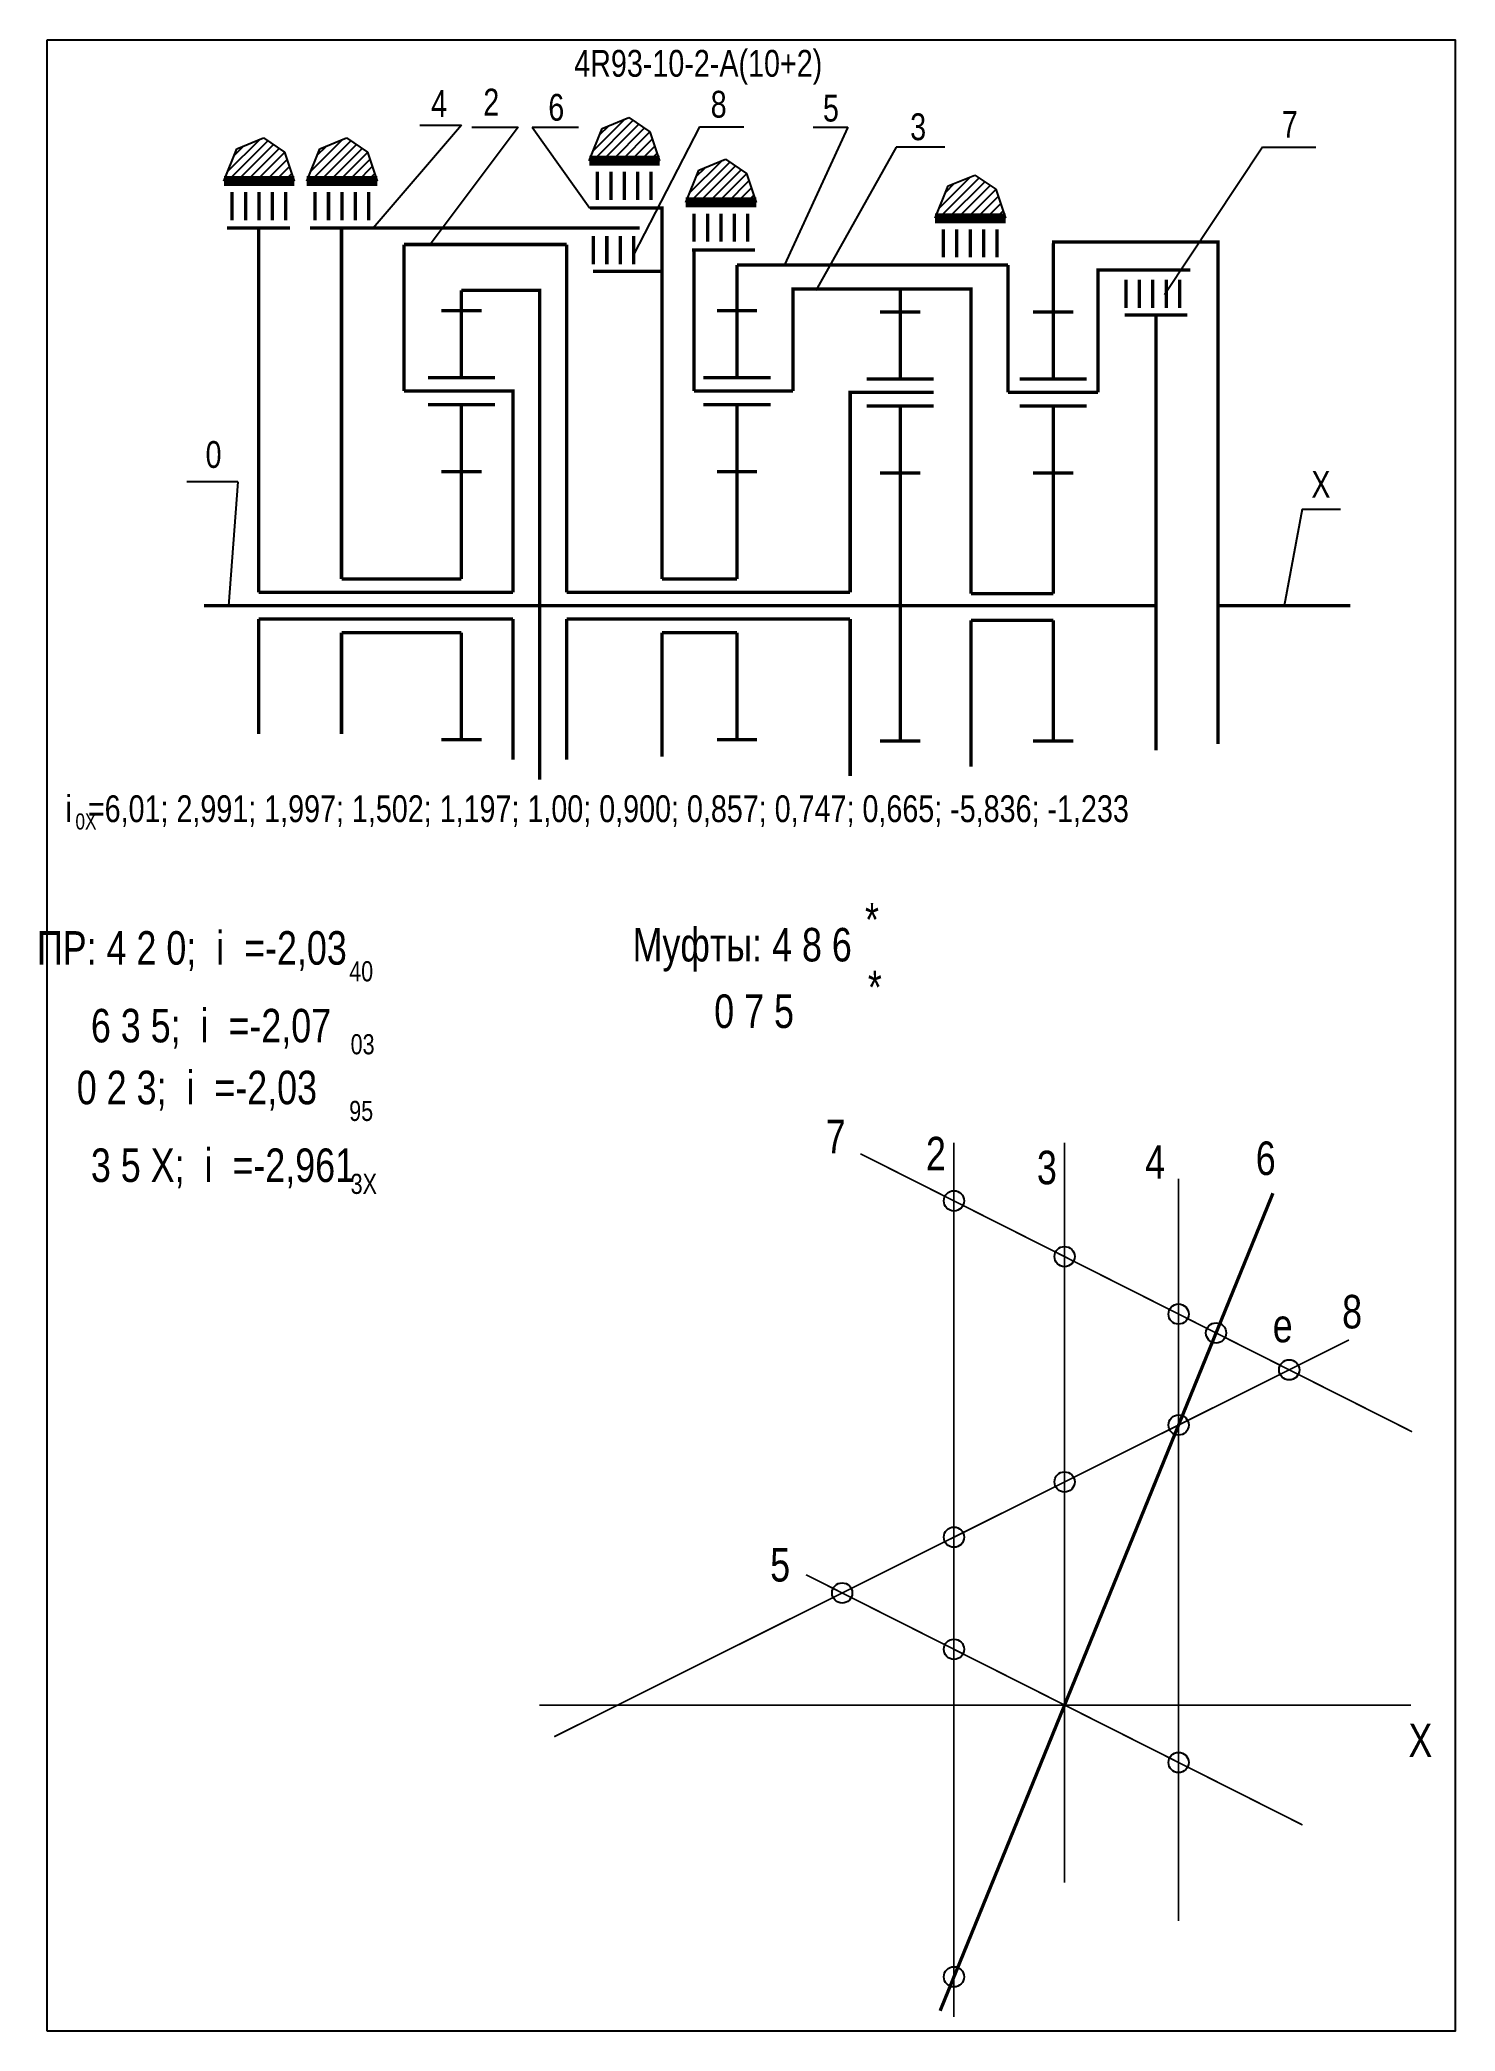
# Model space of a CAD drawing. Extents: x -354 to -142, y 153 to 450.
import ezdxf

# ---------------------------------------------------------------- set-up
doc = ezdxf.new("R2010")
doc.units = 0
doc.header["$LTSCALE"] = 15
doc.layers.get('DEFPOINTS').update_dxf_attribs({"linetype": 'CONTINUOUS'})
doc.layers.add('DIM', color=92, linetype='CONTINUOUS')
doc.layers.add('MAIN', color=5, linetype='CONTINUOUS')
doc.styles.add('AMK', font='amk.shx', dxfattribs={"width": 0.8})

msp = doc.modelspace()

# ---------------------------------------------------------------- hatches: boundary and pattern name
at = {"layer": 'DIM'}
h = msp.add_hatch(dxfattribs=at)
h.set_pattern_fill('_USER', color=0, angle=45, style=0, pattern_type=0)
h.set_pattern_definition([(45, (-19.3425, 6.142), (-0.7071068, 0.7071068), [])])
h.paths.add_polyline_path([(-269.64, 436.66), (-271.58, 431.84), (-261.09, 431.84), (-262.53, 436.16), (-265.65, 438.28)])
h = msp.add_hatch(dxfattribs=at)
h.set_pattern_fill('_USER', color=0, angle=45, style=0, pattern_type=0)
h.set_pattern_definition([(45, (-73.8183, 3.097), (-0.7071068, 0.7071068), [])])
h.paths.add_polyline_path([(-324.11, 433.62), (-326.06, 428.8), (-315.56, 428.8), (-317.01, 433.12), (-320.13, 435.23)])
h = msp.add_hatch(dxfattribs=at)
h.set_pattern_fill('_USER', color=0, angle=45, style=0, pattern_type=0)
h.set_pattern_definition([(45, (-61.4566, 3.097), (-0.7071068, 0.7071068), [])])
h.paths.add_polyline_path([(-311.75, 433.62), (-313.7, 428.8), (-303.2, 428.8), (-304.65, 433.12), (-307.76, 435.23)])
h = msp.add_hatch(dxfattribs=at)
h.set_pattern_fill('_USER', color=0, angle=45, style=0, pattern_type=0)
h.set_pattern_definition([(45, (-4.9259, -0.0903), (-0.7071068, 0.7071068), [])])
h.paths.add_polyline_path([(-255.22, 430.43), (-257.17, 425.61), (-246.67, 425.61), (-248.12, 429.93), (-251.23, 432.05)])
h = msp.add_hatch(dxfattribs=at)
h.set_pattern_fill('_USER', color=0, angle=45, style=0, pattern_type=0)
h.set_pattern_definition([(45, (32.2512, -2.4373), (-0.7071068, 0.7071068), [])])
h.paths.add_polyline_path([(-218.04, 428.08), (-219.99, 423.26), (-209.49, 423.26), (-210.94, 427.58), (-214.06, 429.7)])

# ---------------------------------------------------------------- linework, layer by layer
at = {"layer": 'DEFPOINTS', "const_width": 0.25}
for points in [[(-217.18, 155), (-217.18, 285.4)], [(-200.68, 175), (-200.68, 285.36)], [(-148.86, 242.27), (-231.13, 283.73)], [(-183.68, 169.3), (-183.68, 280)], [(-276.8, 196.78), (-158.26, 255.96)], [(-165.19, 183.62), (-239.24, 220.94)], [(-279, 201.5), (-149, 201.5)]]:
    msp.add_lwpolyline(points, dxfattribs=at)
at = {"layer": 'DEFPOINTS'}
for centre in [(-217.18, 276.7), (-200.68, 268.39), (-183.68, 259.82), (-178.09, 257), (-167.18, 251.5), (-183.68, 243.27), (-200.68, 234.78), (-217.18, 226.54), (-233.85, 218.22), (-217.18, 209.82), (-183.68, 192.94), (-217.18, 160.97)]:
    msp.add_circle(centre, 1.51, dxfattribs=at)
at = {"layer": 'DIM', "color": 0}
for p, q in [((-290.61, 437.13), (-303.82, 421.78)), ((-296.83, 437.13), (-290.61, 437.13)), ((-282.19, 436.86), (-295.3, 419.34)), ((-289.1, 436.86), (-282.19, 436.86)), ((-280.09, 436.86), (-273.17, 436.86)), ((-280.09, 436.86), (-271.46, 424.77)), ((-271.58, 431.84), (-269.64, 436.66)), ((-269.64, 436.66), (-265.65, 438.28)), ((-265.65, 438.28), (-262.53, 436.16)), ((-255.11, 436.88), (-264.95, 417.82)), ((-255.11, 436.88), (-248.54, 436.88)), ((-233, 436.85), (-242.45, 416.29)), ((-238.18, 436.85), (-233, 436.85)), ((-324.11, 433.62), (-320.13, 435.23)), ((-320.13, 435.23), (-317.01, 433.12)), ((-311.75, 433.62), (-307.76, 435.23)), ((-307.76, 435.23), (-304.65, 433.12)), ((-262.53, 436.16), (-261.09, 431.84)), ((-225.78, 433.86), (-237.78, 412.47)), ((-218.52, 433.86), (-225.78, 433.86)), ((-171.18, 433.88), (-185.77, 411.84)), ((-171.18, 433.88), (-163.23, 433.88)), ((-326.06, 428.8), (-324.11, 433.62)), ((-317.01, 433.12), (-315.56, 428.8)), ((-313.7, 428.8), (-311.75, 433.62)), ((-304.65, 433.12), (-303.2, 428.8)), ((-255.22, 430.43), (-251.23, 432.05)), ((-251.23, 432.05), (-248.12, 429.93)), ((-257.17, 425.61), (-255.22, 430.43)), ((-248.12, 429.93), (-246.67, 425.61)), ((-219.99, 423.26), (-218.04, 428.08)), ((-218.04, 428.08), (-214.06, 429.7)), ((-214.06, 429.7), (-210.94, 427.58)), ((-210.94, 427.58), (-209.49, 423.26)), ((-323.96, 383.95), (-331.57, 383.95)), ((-323.96, 383.95), (-325.39, 365.47)), ((-165.27, 379.85), (-167.92, 365.47)), ((-165.27, 379.85), (-159.54, 379.85))]:
    msp.add_line(p, q, dxfattribs=at)
at = {"layer": 'DIM', "color": 0, "const_width": 0.5}
for points in [[(-264.55, 415.34), (-260.72, 415.34), (-260.72, 424.77), (-271.46, 424.77)], [(-320.89, 367.47), (-320.89, 421.78)], [(-308.52, 369.47), (-308.52, 421.78)], [(-299.21, 397.47), (-299.21, 419.34)], [(-274.95, 419.34), (-299.21, 419.34)], [(-274.95, 367.47), (-274.95, 419.34)], [(-202.54, 419.69), (-177.78, 419.69), (-177.78, 344.82)], [(-255.95, 397.47), (-255.95, 418.52)], [(-249.54, 416.29), (-209.14, 416.29)], [(-209.14, 397.27), (-209.14, 416.29)], [(-270.99, 415.34), (-264.55, 415.34)], [(-260.72, 415.34), (-260.72, 369.47)], [(-241.17, 397.47), (-241.17, 412.71), (-225.2, 412.71)], [(-225.2, 412.71), (-214.63, 412.71), (-214.63, 367.27)], [(-195.71, 397.27), (-195.71, 415.54), (-181.93, 415.54)], [(-290.63, 412.52), (-278.95, 412.52), (-278.95, 339.52)], [(-191.7, 408.83), (-182.38, 408.83)], [(-187.04, 408.83), (-187.04, 343.89)], [(-285.63, 397.47), (-282.95, 397.47), (-282.95, 367.47)], [(-230.34, 397.27), (-232.66, 397.27), (-232.66, 367.47)], [(-308.52, 369.47), (-290.63, 369.47)], [(-260.72, 369.47), (-249.54, 369.47)], [(-329.01, 365.47), (-187.04, 365.47)], [(-320.89, 367.47), (-282.95, 367.47)], [(-274.95, 367.47), (-232.66, 367.47)], [(-214.63, 367.27), (-202.38, 367.27)], [(-177.78, 365.47), (-158.08, 365.47)], [(-320.89, 363.47), (-282.95, 363.47)], [(-320.89, 346.33), (-320.89, 363.47)], [(-282.95, 363.47), (-282.95, 342.52)], [(-274.95, 363.47), (-232.66, 363.47)], [(-274.95, 342.52), (-274.95, 363.47)], [(-232.66, 363.47), (-232.66, 340.06)], [(-214.63, 363.27), (-202.38, 363.27)], [(-214.63, 363.27), (-214.63, 341.46)], [(-308.52, 346.33), (-308.52, 361.47)], [(-308.52, 361.47), (-290.63, 361.47)], [(-260.72, 361.47), (-249.54, 361.47)], [(-260.72, 361.47), (-260.72, 342.97)], [(-169.61, 277.84), (-219.24, 155.91)]]:
    msp.add_lwpolyline(points, dxfattribs=at)
at = {"layer": 'DIM', "color": 0}
msp.add_lwpolyline([(-308.52, 365.47, 0.5, 0.5, 0), (-290.63, 365.47, 0.5, 0.5, 0)], format="xyseb", dxfattribs=at)
at = {"layer": 'MAIN'}
for points in [[(-352.43, 152.87), (-352.43, 449.87)], [(-352.43, 449.87), (-142.43, 449.87), (-142.43, 152.87), (-352.43, 152.87)]]:
    msp.add_lwpolyline(points, dxfattribs=at)
at = {"layer": 'MAIN', "color": 0}
for points, const_width in [([(-271.58, 431.84), (-261.09, 431.84)], 1.5), ([(-326.06, 428.8), (-315.56, 428.8)], 1.5), ([(-313.7, 428.8), (-303.2, 428.8)], 1.5), ([(-262.35, 430.19), (-262.35, 425.99)], 0.5), ([(-316.83, 427.15), (-316.83, 422.95)], 0.5), ([(-304.46, 427.15), (-304.46, 422.95)], 0.5), ([(-257.17, 425.61), (-246.67, 425.61)], 1.5), ([(-325.59, 421.78), (-316.18, 421.78)], 0.5), ([(-313.23, 421.78), (-264.05, 421.78)], 0.5), ([(-247.93, 423.96), (-247.93, 419.76)], 0.5), ([(-219.99, 423.26), (-209.49, 423.26)], 1.5), ([(-210.76, 421.61), (-210.76, 417.41)], 0.5), ([(-264.95, 420.59), (-264.95, 416.39)], 0.5), ([(-202.38, 399.27), (-202.38, 419.53)], 0.5), ([(-256.24, 418.52), (-246.83, 418.52)], 0.5), ([(-249.54, 409.47), (-249.54, 416.29)], 0.5), ([(-225.2, 409.27), (-225.2, 412.71)], 0.5), ([(-183.53, 414.08), (-183.53, 409.88)], 0.5), ([(-290.63, 409.47), (-290.63, 412.52)], 0.5), ([(-290.63, 409.47), (-293.63, 409.47)], 0.5), ([(-290.63, 399.47), (-290.63, 409.47)], 0.5), ([(-290.63, 409.47), (-287.63, 409.47)], 0.5), ([(-249.54, 409.47), (-252.54, 409.47)], 0.5), ([(-249.54, 399.47), (-249.54, 409.47)], 0.5), ([(-249.54, 409.47), (-246.54, 409.47)], 0.5), ([(-225.2, 409.27), (-228.2, 409.27)], 0.5), ([(-225.2, 399.27), (-225.2, 409.27)], 0.5), ([(-225.2, 409.27), (-222.2, 409.27)], 0.5), ([(-202.38, 409.27), (-205.38, 409.27)], 0.5), ([(-202.38, 409.27), (-199.38, 409.27)], 0.5), ([(-285.63, 397.47), (-299.21, 397.47)], 0.5), ([(-290.63, 395.47), (-295.63, 395.47)], 0.5), ([(-290.63, 385.47), (-290.63, 395.47), (-285.63, 395.47)], 0.5), ([(-241.17, 397.47), (-255.95, 397.47)], 0.5), ([(-249.54, 395.47), (-254.54, 395.47)], 0.5), ([(-249.54, 385.47), (-249.54, 395.47), (-244.54, 395.47)], 0.5), ([(-220.2, 397.27), (-230.34, 397.27)], 0.5), ([(-225.2, 395.27), (-230.2, 395.27)], 0.5), ([(-225.2, 385.27), (-225.2, 395.27), (-220.2, 395.27)], 0.5), ([(-195.71, 397.27), (-209.14, 397.27)], 0.5), ([(-202.38, 395.27), (-207.38, 395.27)], 0.5), ([(-202.38, 385.27), (-202.38, 395.27), (-197.38, 395.27)], 0.5), ([(-290.63, 385.47), (-293.63, 385.47)], 0.5), ([(-290.63, 369.47), (-290.63, 385.47)], 0.5), ([(-290.63, 385.47), (-287.63, 385.47)], 0.5), ([(-249.54, 385.47), (-252.54, 385.47)], 0.5), ([(-249.54, 369.47), (-249.54, 385.47)], 0.5), ([(-249.54, 385.47), (-246.54, 385.47)], 0.5), ([(-225.2, 385.27), (-228.2, 385.27)], 0.5), ([(-225.2, 365.47), (-225.2, 385.27)], 0.5), ([(-225.2, 385.27), (-222.2, 385.27)], 0.5), ([(-202.38, 385.27), (-205.38, 385.27)], 0.5), ([(-202.38, 367.27), (-202.38, 385.27)], 0.5), ([(-202.38, 385.27), (-199.38, 385.27)], 0.5), ([(-225.2, 365.47), (-225.2, 345.27)], 0.5), ([(-202.38, 363.27), (-202.38, 345.27)], 0.5), ([(-290.63, 361.47), (-290.63, 345.47)], 0.5), ([(-249.54, 361.47), (-249.54, 345.47)], 0.5), ([(-290.63, 345.47), (-293.63, 345.47)], 0.5), ([(-290.63, 345.47), (-287.63, 345.47)], 0.5), ([(-249.54, 345.47), (-252.54, 345.47)], 0.5), ([(-249.54, 345.47), (-246.54, 345.47)], 0.5), ([(-225.2, 345.27), (-228.2, 345.27)], 0.5), ([(-225.2, 345.27), (-222.2, 345.27)], 0.5), ([(-202.38, 345.27), (-205.38, 345.27)], 0.5), ([(-202.38, 345.27), (-199.38, 345.27)], 0.5)]:
    msp.add_lwpolyline(points, dxfattribs=dict(at, const_width=const_width))
for points in [[(-270.35, 430.19, 0.5, 0.5, 0), (-270.35, 425.99, 0.5, 0.5, 0)], [(-268.35, 430.19, 0.5, 0.5, 0), (-268.35, 425.99, 0.5, 0.5, 0)], [(-266.35, 430.19, 0.5, 0.5, 0), (-266.35, 425.99, 0.5, 0.5, 0)], [(-264.35, 430.19, 0.5, 0.5, 0), (-264.35, 425.99, 0.5, 0.5, 0)], [(-324.83, 427.15, 0.5, 0.5, 0), (-324.83, 422.95, 0.5, 0.5, 0)], [(-322.83, 427.15, 0.5, 0.5, 0), (-322.83, 422.95, 0.5, 0.5, 0)], [(-320.83, 427.15, 0.5, 0.5, 0), (-320.83, 422.95, 0.5, 0.5, 0)], [(-318.83, 427.15, 0.5, 0.5, 0), (-318.83, 422.95, 0.5, 0.5, 0)], [(-312.46, 427.15, 0.5, 0.5, 0), (-312.46, 422.95, 0.5, 0.5, 0)], [(-310.46, 427.15, 0.5, 0.5, 0), (-310.46, 422.95, 0.5, 0.5, 0)], [(-308.46, 427.15, 0.5, 0.5, 0), (-308.46, 422.95, 0.5, 0.5, 0)], [(-306.46, 427.15, 0.5, 0.5, 0), (-306.46, 422.95, 0.5, 0.5, 0)], [(-255.93, 423.96, 0.5, 0.5, 0), (-255.93, 419.76, 0.5, 0.5, 0)], [(-253.93, 423.96, 0.5, 0.5, 0), (-253.93, 419.76, 0.5, 0.5, 0)], [(-251.93, 423.96, 0.5, 0.5, 0), (-251.93, 419.76, 0.5, 0.5, 0)], [(-249.93, 423.96, 0.5, 0.5, 0), (-249.93, 419.76, 0.5, 0.5, 0)], [(-218.76, 421.61, 0.5, 0.5, 0), (-218.76, 417.41, 0.5, 0.5, 0)], [(-216.76, 421.61, 0.5, 0.5, 0), (-216.76, 417.41, 0.5, 0.5, 0)], [(-214.76, 421.61, 0.5, 0.5, 0), (-214.76, 417.41, 0.5, 0.5, 0)], [(-212.76, 421.61, 0.5, 0.5, 0), (-212.76, 417.41, 0.5, 0.5, 0)], [(-270.95, 420.59, 0.5, 0.5, 0), (-270.95, 416.39, 0.5, 0.5, 0)], [(-268.95, 420.59, 0.5, 0.5, 0), (-268.95, 416.39, 0.5, 0.5, 0)], [(-266.95, 420.59, 0.5, 0.5, 0), (-266.95, 416.39, 0.5, 0.5, 0)], [(-191.53, 414.08, 0.5, 0.5, 0), (-191.53, 409.88, 0.5, 0.5, 0)], [(-189.53, 414.08, 0.5, 0.5, 0), (-189.53, 409.88, 0.5, 0.5, 0)], [(-187.53, 414.08, 0.5, 0.5, 0), (-187.53, 409.88, 0.5, 0.5, 0)], [(-185.53, 414.08, 0.5, 0.5, 0), (-185.53, 409.88, 0.5, 0.5, 0)], [(-285.63, 399.47, 0.5, 0.5, 0), (-295.63, 399.47, 0.5, 0.5, 0)], [(-244.54, 399.47, 0.5, 0.5, 0), (-254.54, 399.47, 0.5, 0.5, 0)], [(-220.2, 399.27, 0.5, 0.5, 0), (-230.2, 399.27, 0.5, 0.5, 0)], [(-197.38, 399.27, 0.5, 0.5, 0), (-207.38, 399.27, 0.5, 0.5, 0)]]:
    msp.add_lwpolyline(points, format="xyseb", dxfattribs=at)

# ---------------------------------------------------------------- texts
at = {"layer": 'DIM', "color": 0, "style": 'AMK', "width": 0.8}
for s, height, p in [('4R93-10-2-A(10+2)', 4, (-273.81, 444.36)), ('2', 4, (-287.37, 438.58)), ('4', 4, (-295.16, 438.37)), ('6', 4, (-277.68, 437.8)), ('8', 4, (-253.46, 438.26)), ('5', 4, (-236.72, 437.68)), ('3', 4, (-223.71, 434.9)), ('7', 4, (-168.29, 435.26)), ('0', 4, (-328.79, 386.02)), ('X', 4, (-163.88, 381.57)), ('i  =6,01; 2,991; 1,997; 1,502; 1,197; 1,00; 0,900; 0,857; 0,747; 0,665; -5,836; -1,233', 4, (-349.67, 333.19)), ('0X', 2.4, (-348.2, 332.09)), ('*', 5, (-230.45, 316.14)), (' ПР: 4 2 0;  i  =-2,03', 5, (-355.43, 311.93)), ('Муфты: 4 8 6', 5, (-265.11, 312.41)), ('40', 3, (-307.37, 309.44)), ('*', 5, (-230.02, 306.06)), ('       0 7 5', 5, (-263.34, 302.49)), ('    6 3 5;  i  =-2,07', 5, (-351.84, 300.34)), ('03', 3, (-307.16, 298.56)), ('     0 2 3;  i  =-2,03', 5, (-355.43, 291.11)), ('95', 3, (-307.37, 288.62)), ('7', 5, (-236.31, 283.79)), ('2', 5, (-221.36, 281.25)), ('6', 5, (-172.17, 280.56)), ('    3 5 X;  i  =-2,961', 5, (-351.84, 279.52)), ('3', 5, (-204.81, 279.18)), ('4', 5, (-188.67, 280.01)), ('3X', 3, (-307.16, 277.74)), ('8', 5, (-159.29, 257.68)), ('e', 5, (-169.64, 255.61)), ('5', 5, (-244.59, 219.93)), ('X', 5, (-149.4, 193.75))]:
    msp.add_text(s, height=height, dxfattribs=at).set_placement(p)

doc.saveas('drawing.dxf')
